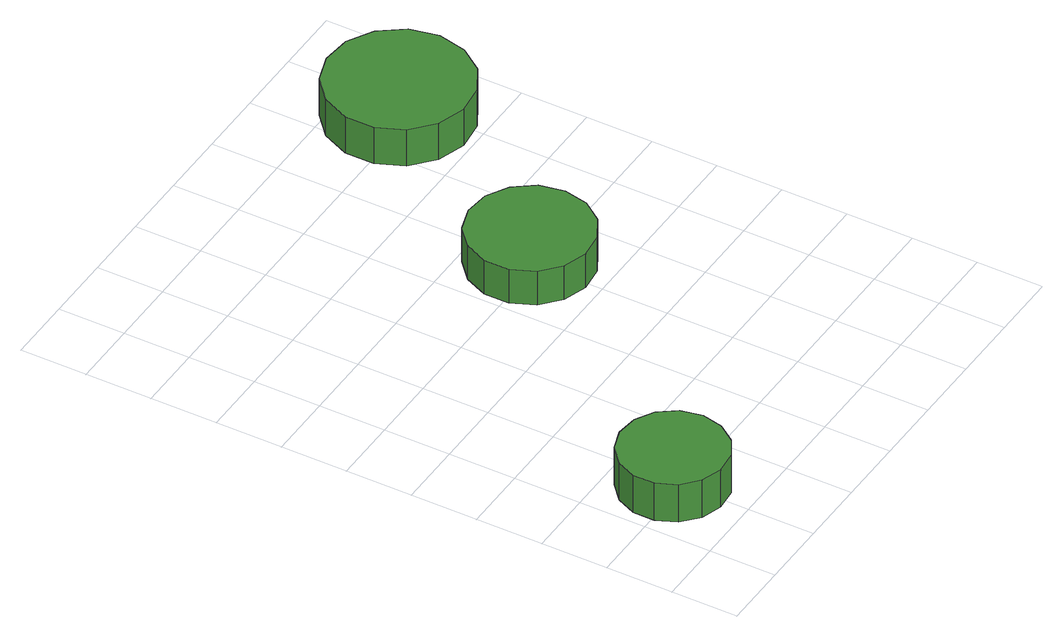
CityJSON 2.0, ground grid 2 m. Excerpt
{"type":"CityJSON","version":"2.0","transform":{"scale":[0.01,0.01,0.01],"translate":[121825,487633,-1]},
"CityObjects":{
"tree1":{"type":"SolitaryVegetationObject","attributes":{"function":"something"},"geometry":[{"type":"MultiSurface","lod":"1","boundaries":[[[0,1,2,3,4,5,6,7,8,9,10,11,12,13,14]],[[15,16,17,18,19,20,21,22,23,24,25,26,27,28,29]],[[0,29,28,1]],[[1,28,27,2]],[[2,27,26,3]],[[3,26,25,4]],[[4,25,24,5]],[[5,24,23,6]],[[6,23,22,7]],[[7,22,21,8]],[[8,21,20,9]],[[9,20,19,10]],[[10,19,18,11]],[[11,18,17,12]],[[12,17,16,13]],[[13,16,15,14]],[[14,15,29,0]]]}]},
"tree2":{"type":"SolitaryVegetationObject","attributes":{"function":"something"},"geometry":[{"type":"MultiSurface","lod":"1","boundaries":[[[30,31,32,33,34,35,36,37,38,39,40,41,42,43,44]],[[45,46,47,48,49,50,51,52,53,54,55,56,57,58,59]],[[30,59,58,31]],[[31,58,57,32]],[[32,57,56,33]],[[33,56,55,34]],[[34,55,54,35]],[[35,54,53,36]],[[36,53,52,37]],[[37,52,51,38]],[[38,51,50,39]],[[39,50,49,40]],[[40,49,48,41]],[[41,48,47,42]],[[42,47,46,43]],[[43,46,45,44]],[[44,45,59,30]]]}]},
"tree3":{"type":"SolitaryVegetationObject","attributes":{"function":"something"},"geometry":[{"type":"MultiSurface","lod":"1","boundaries":[[[60,61,62,63,64,65,66,67,68,69,70,71,72,73,74]],[[75,76,77,78,79,80,81,82,83,84,85,86,87,88,89]],[[60,89,88,61]],[[61,88,87,62]],[[62,87,86,63]],[[63,86,85,64]],[[64,85,84,65]],[[65,84,83,66]],[[66,83,82,67]],[[67,82,81,68]],[[68,81,80,69]],[[69,80,79,70]],[[70,79,78,71]],[[71,78,77,72]],[[72,77,76,73]],[[73,76,75,74]],[[74,75,89,60]]]}]}
},
"vertices":[
[347,224,209],[333,288,209],[295,341,209],[239,373,209],[174,380,209],[112,360,209],[63,316,209],[37,257,209],[37,192,209],[63,132,209],[112,89,209],[174,68,209],[239,75,209],[295,108,209],[333,161,209],[333,161,82],[295,108,82],[239,75,82],[174,68,82],[112,89,82],[63,132,82],[37,192,82],[37,257,82],[63,316,82],[112,360,82],[174,380,82],[239,373,82],[295,341,82],[333,288,82],[347,224,82],
[983,1021,199],[968,1095,199],[923,1156,199],[858,1194,199],[783,1202,199],[711,1179,199],[655,1128,199],[624,1059,199],[624,984,199],[655,915,199],[711,864,199],[783,841,199],[858,849,199],[923,886,199],[968,947,199],[968,947,84],[923,886,84],[858,849,84],[783,841,84],[711,864,84],[655,915,84],[624,984,84],[624,1059,84],[655,1128,84],[711,1179,84],[783,1202,84],[858,1194,84],[923,1156,84],[968,1095,84],[983,1021,84],
[1366,1631,209],[1347,1717,209],[1295,1789,209],[1219,1833,209],[1131,1842,209],[1047,1815,209],[981,1756,209],[945,1675,209],[945,1587,209],[981,1506,209],[1047,1447,209],[1131,1420,209],[1219,1429,209],[1295,1473,209],[1347,1545,209],[1347,1545,86],[1295,1473,86],[1219,1429,86],[1131,1420,86],[1047,1447,86],[981,1506,86],[945,1587,86],[945,1675,86],[981,1756,86],[1047,1815,86],[1131,1842,86],[1219,1833,86],[1295,1789,86],[1347,1717,86],[1366,1631,86]
]}
